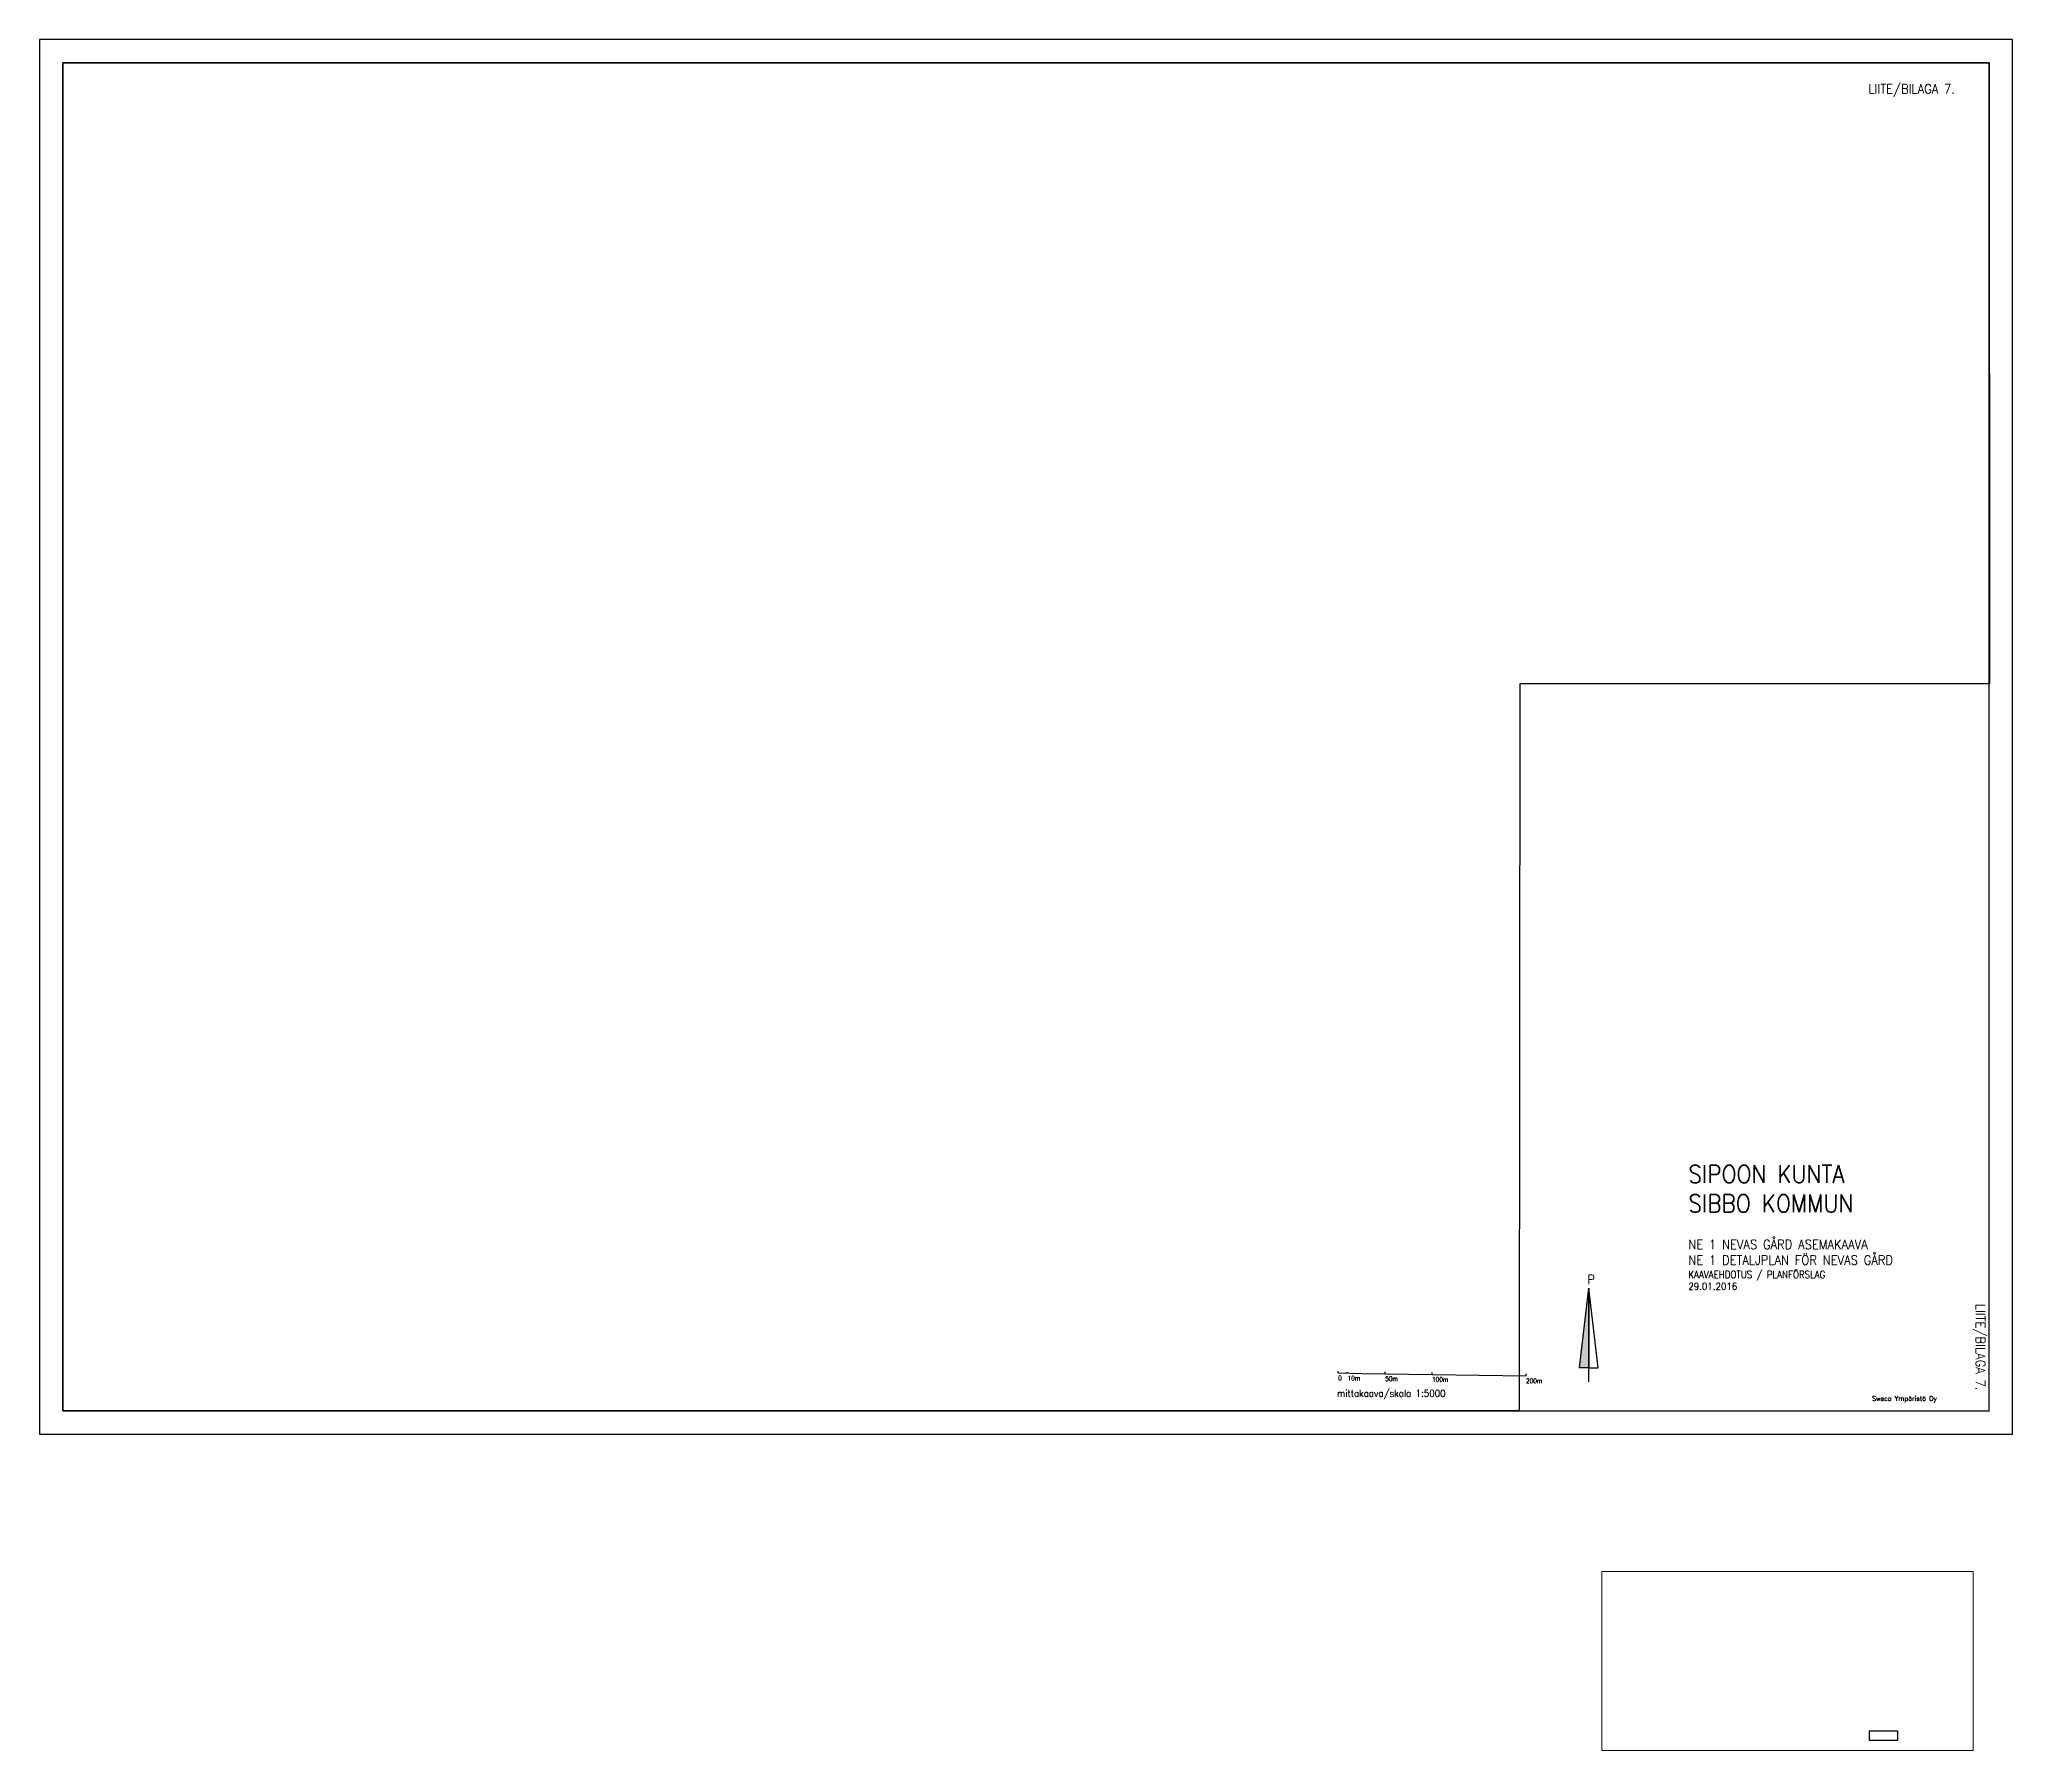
# Paper-space layout 'Kartta_A3_5000' of a CAD drawing. Header units: metres. Extents: x -204 to 216, y -212 to 152.
import ezdxf

# ---------------------------------------------------------------- set-up
doc = ezdxf.new("R2010")
doc.units = ezdxf.units.M
doc.header["$MEASUREMENT"] = 0
for name, color, linetype in [('AK_MERKINTOJEN_SELITYS', 250, 'Continuous'), ('AK_RAAMI', 250, 'Continuous'), ('PEITE_TULOSTUSIKKUNA', 1, 'Continuous'), ('TULOSTUSIKKUNA', 250, 'Continuous')]:
    doc.layers.add(name, color=color, linetype=linetype)
doc.styles.add('ROMANS', font='ROMANS.shx', dxfattribs={"width": 0.9})

# ---------------------------------------------------------------- blocks, each defined once
blk = doc.blocks.new('jana')
at = {"layer": 'AK_MERKINTOJEN_SELITYS'}
for p, q in [((0, 0), (25, -0.4)), ((25, -0.4), (50, -0.8))]:
    blk.add_line(p, q, dxfattribs=at)
for points in [[(0, 0), (0, 2)], [(10, -0.2), (10, 0.8)], [(50, -0.8), (50, 1.2)], [(100, -1.5), (100, 0.5)], [(50, -0.8), (100, -1.5)], [(100, -1.5), (150, -2.3)], [(150, -2.3), (200, -3)], [(200, -3), (200, -1)]]:
    blk.add_lwpolyline(points, dxfattribs=at)
at = {"layer": 'AK_MERKINTOJEN_SELITYS', "style": 'ROMANS', "width": 0.9}
for s, p in [('0', (0, -7.8)), ('10m', (10, -8)), ('50m', (50, -8.6)), ('100m', (99.9, -9.4)), ('200m', (199.9, -10.9))]:
    blk.add_text(s, height=5, dxfattribs=at).set_placement(p)
blk = doc.blocks.new('nuoli')
at = {"layer": 'AK_MERKINTOJEN_SELITYS'}
h = blk.add_hatch(color=256, dxfattribs=at)
h.dxf.hatch_style = 1
h.paths.add_polyline_path([(0, 100), (-10, 15), (0, 15)])
for points in [[(0, 100), (0, 15), (-10, 15)], [(0, 100), (0, 15), (10, 15)]]:
    blk.add_lwpolyline(points, close=True, dxfattribs=at)
blk.add_lwpolyline([(0, 0), (0, 100)], dxfattribs=at)
at = {"layer": 'AK_MERKINTOJEN_SELITYS', "style": 'ROMANS', "width": 0.9}
blk.add_text('P', height=10, dxfattribs=at).set_placement((-1.8, 104.2))

psp = doc.layouts.new('Kartta_A3_5000')

# ---------------------------------------------------------------- linework, layer by layer
at = {"layer": 'AK_RAAMI'}
psp.add_lwpolyline([(-199.35, 147.43), (-199.35, -139.56), (210.64, -139.56), (210.64, 147.43)], close=True, dxfattribs=at)
at = {"layer": 'PEITE_TULOSTUSIKKUNA'}
psp.add_lwpolyline([(185.1, -207.78), (185.1, -209.71), (191.24, -209.71), (191.24, -207.78)], close=True, dxfattribs=at)
at = {"layer": 'TULOSTUSIKKUNA'}
for points in [[(-204.35, 152.43), (-204.35, -144.56), (215.64, -144.56), (215.64, 152.43)], [(-199.35, 147.43), (210.64, 147.43), (210.75, 15.25), (110.75, 15.25), (110.65, -139.56), (-199.35, -139.56)]]:
    psp.add_lwpolyline(points, close=True, dxfattribs=at)
psp.add_lwpolyline([(215.64, 152.43), (5.65, 152.43)], dxfattribs=at)

# ---------------------------------------------------------------- block references
at = {"layer": 'TULOSTUSIKKUNA', "xscale": 0.2, "yscale": 0.2}
for name, p in [('nuoli', (125.47, -133.44)), ('jana', (72.1, -131.52))]:
    psp.add_blockref(name, p, dxfattribs=at)

# ---------------------------------------------------------------- texts
at = {"layer": 'AK_MERKINTOJEN_SELITYS', "style": 'ROMANS'}
psp.add_text('Sweco Ympäristö Oy', height=1, dxfattribs=at).set_placement((185.73, -137.46))
at = {"layer": 'AK_MERKINTOJEN_SELITYS', "attachment_point": 1, "style": 'ROMANS'}
for s, width, heights, insert, char_height in [('LIITE/BILAGA 7.', 25.2914, [3.67], (184.96, 142.91), 2), ('SIPOON KUNTA\\PSIBBO KOMMUN\\P{\\H0.53333x;\\PNE 1 NEVAS GÅRD ASEMAKAAVA\\PNE 1 DETALJPLAN FÖR NEVAS GÅRD }\\P{\\H0.4x;KAAVAEHDOTUS / PLANFÖRSLAG ^I\\P29.01.2016}', 345.3702, [235.95], (146.63, -87.3), 3.75), ('mittakaava/skala 1:5000', 82.8708, [7.72], (71.87, -135.1), 1.5)]:
    psp.add_mtext_dynamic_manual_height_columns(s, width=width, gutter_width=25, heights=heights, dxfattribs=dict(at, insert=insert, char_height=char_height))
at = {"layer": 'AK_MERKINTOJEN_SELITYS', "insert": (209.83, -116.79), "char_height": 2, "attachment_point": 1, "rotation": 270, "style": 'ROMANS'}
psp.add_mtext_dynamic_manual_height_columns('LIITE/BILAGA 7.', width=25.2914, gutter_width=25, heights=[3.67], dxfattribs=at)

# ---------------------------------------------------------------- viewports
at = {"layer": 'TULOSTUSIKKUNA'}
vp = psp.add_viewport(center=(5.7, 3.94), size=(410.1, 286.997), view_center_point=(2579080.08, 6686707.36), view_height=1434.9852, dxfattribs=at)
vp.dxf.flags = 0x10000  # cut along an outline
vp.dxf.clipping_boundary_handle = psp.add_lwpolyline([(-199.35, 147.43), (210.64, 147.43), (210.75, 15.25), (110.75, 15.25), (110.65, -139.56), (-199.35, -139.56)], format="xyb", close=True, dxfattribs={"invisible": 1}).dxf.handle
psp.add_viewport(center=(167.72, -192.85), size=(79.03, 38.1386), view_center_point=(2583513.47, 6685982.63), view_height=152.5543, status=3, dxfattribs=at)

doc.saveas('drawing.dxf')
